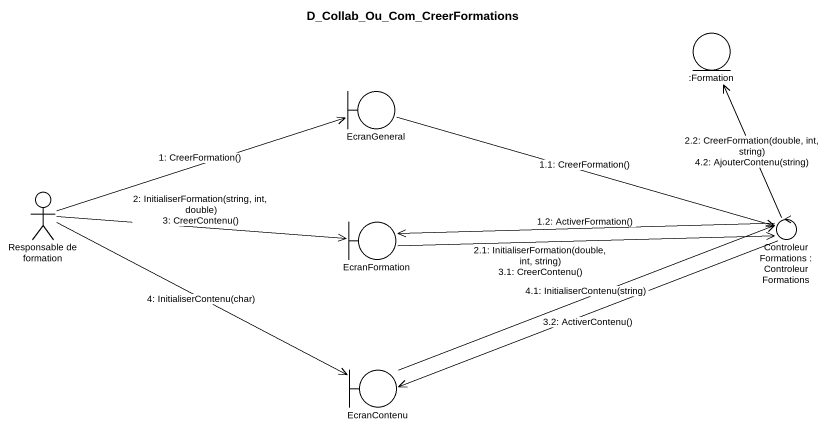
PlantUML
@startuml
title D_Collab_Ou_Com_CreerFormations
entity ":Formation" as Formation
boundary EcranGeneral
actor "Responsable de formation" as Responsable_de_formation
boundary EcranFormation
control "ControleurFormations : ControleurFormations" as ControleurFormations
boundary EcranContenu
Responsable_de_formation -right-> EcranGeneral : 1: CreerFormation()
EcranGeneral -right-> ControleurFormations : 1.1: CreerFormation()
ControleurFormations -left-> EcranFormation : 1.2: ActiverFormation()
Responsable_de_formation -right-> EcranFormation : 2: InitialiserFormation(string, int, double)\n3: CreerContenu()
EcranFormation -right-> ControleurFormations : 2.1: InitialiserFormation(double, int, string)\n3.1: CreerContenu()
ControleurFormations -up-> Formation : 2.2: CreerFormation(double, int, string)\n4.2: AjouterContenu(string)
ControleurFormations -left-> EcranContenu : 3.2: ActiverContenu()
Responsable_de_formation -right-> EcranContenu : 4: InitialiserContenu(char)
EcranContenu -right-> ControleurFormations : 4.1: InitialiserContenu(string)
@enduml
